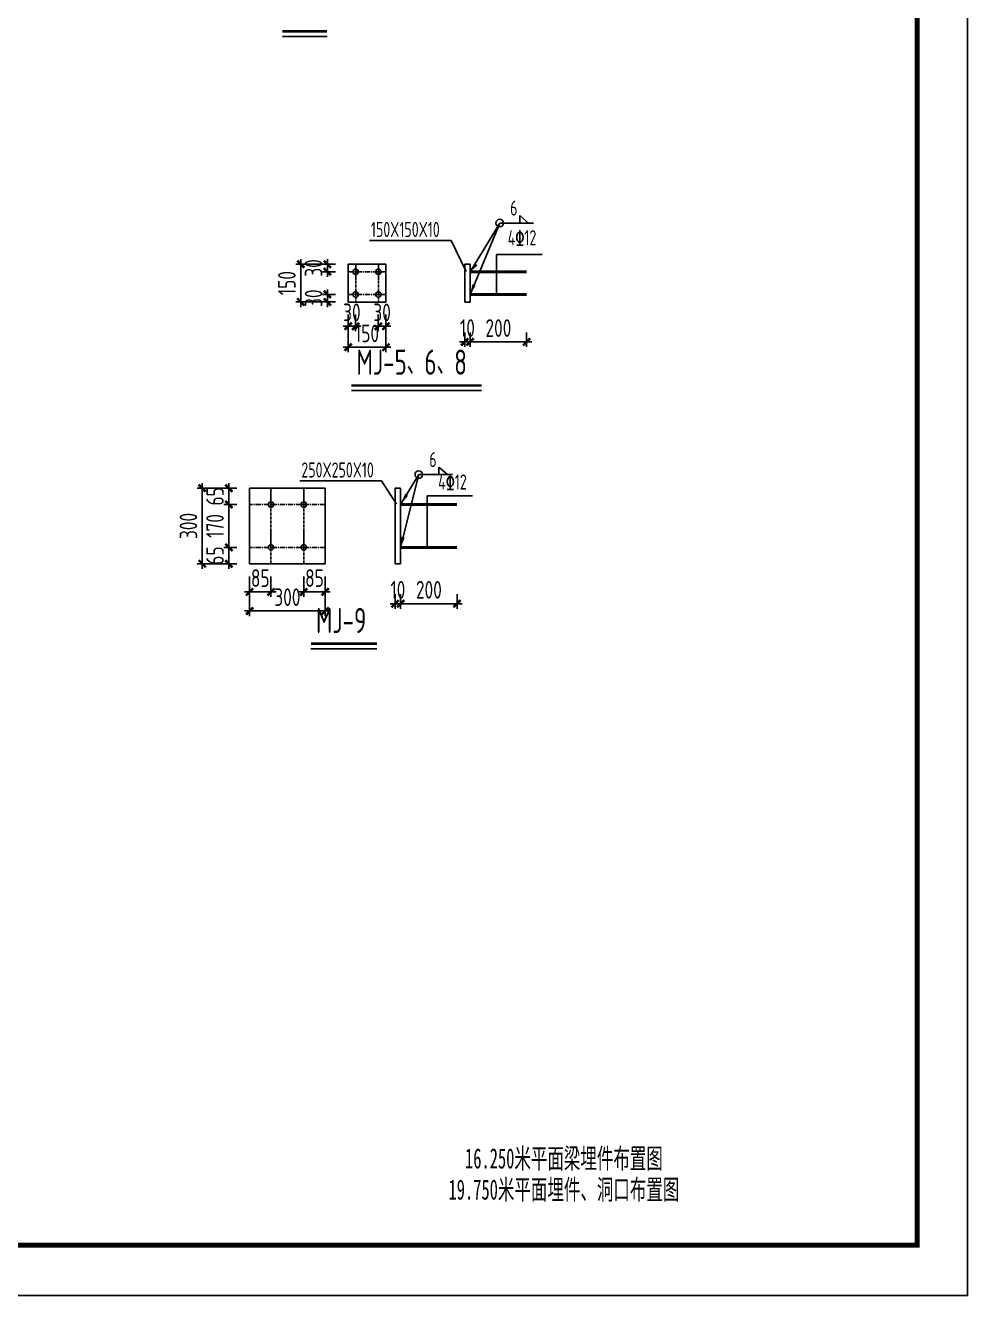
# Model space of a CAD drawing. Extents: x 665703 to 1047784, y -160603 to 92239.
# Drawn here: x 929754 to 948452, y -90749 to -65546 of the extents above; entities that cross this region are included whole.
import ezdxf
from ezdxf.enums import TextEntityAlignment as Align

# ---------------------------------------------------------------- set-up
doc = ezdxf.new("R2010")
doc.units = 0
doc.header["$LTSCALE"] = 800
doc.linetypes.add('CENTER', pattern=[2, 1.25, -0.25, 0.25, -0.25])
doc.layers.get('0').update_dxf_attribs({"linetype": 'CONTINUOUS'})
doc.layers.get('Defpoints').update_dxf_attribs({"linetype": 'CONTINUOUS'})
for name, color, linetype in [('AXIS', 4, 'CENTER'), ('COLU', 3, 'CONTINUOUS'), ('DIM', 2, 'CONTINUOUS'), ('REIN', 1, 'CONTINUOUS'), ('TEXT', 7, 'CONTINUOUS'), ('THICK', 6, 'CONTINUOUS'), ('THIN', 7, 'CONTINUOUS'), ('TK', 7, 'CONTINUOUS')]:
    doc.layers.add(name, color=color, linetype=linetype)
doc.styles.add('title1', font='SIMHEI.TTF', dxfattribs={"width": 0.8})
doc.styles.add('TSSD_Dimension', font='Tssdeng.shx', dxfattribs={"width": 0.75, "bigfont": 'hztxt.shx'})
doc.styles.add('TSSD_Norm', font='Tssdeng.shx', dxfattribs={"bigfont": 'hztxt.shx'})
doc.styles.add('TSSD_Rein', font='Tssdeng.shx', dxfattribs={"width": 0.7, "bigfont": 'hztxt.shx'})
doc.dimstyles.new('TSSD_20_100', dxfattribs={"dimtxt": 350, "dimasz": 100, "dimexe": 100, "dimexo": 250, "dimgap": 100, "dimtad": 1, "dimdec": 0, "dimlfac": 0.2, "dimzin": 0, "dimdsep": 46, "dimtxsty": 'TSSD_Dimension', "dimblk": 'ARCHTICK', "dimcen": 0, "dimdle": 100, "dimclrt": 7, "dimadec": 0, "dimazin": 0, "dimtfac": 1, "dimtdec": 0, "dimtix": 1, "dimtmove": 2, "dimatfit": 3, "dimldrblk": 'ARCHTICK', "dimfxl": 0, "dimtolj": 1, "dimtzin": 0, "dimarcsym": 0})

# ---------------------------------------------------------------- blocks, each defined once
blk = doc.blocks.new('_ArchTick')
at = {"color": 0, "const_width": 0.5}
blk.add_lwpolyline([(-0.71, -0.71), (0.71, 0.71)], dxfattribs=at)
blk = doc.blocks.new('*D365')
at = {"layer": 'Defpoints', "color": 0, "transparency": 16777216}
for p in [(936758, -71034), (936908, -71034), (936908, -71515)]:
    blk.add_point(p, dxfattribs=at)
at = {"layer": 'DIM', "color": 0, "lineweight": -2, "transparency": 16777216}
for p, q in [((936758, -71284), (936758, -71615)), ((936908, -71284), (936908, -71615)), ((936758, -71515), (936658, -71515)), ((936758, -71515), (936908, -71515)), ((936908, -71515), (937008, -71515))]:
    blk.add_line(p, q, dxfattribs=at)
at = {"layer": 'DIM', "color": 0, "lineweight": -2, "transparency": 16777216, "xscale": 100, "yscale": 100, "zscale": 100}
blk.add_blockref('_ArchTick', (936758, -71515), dxfattribs=at)
at = {"layer": 'DIM', "color": 0, "lineweight": -2, "transparency": 16777216, "xscale": 100, "yscale": 100, "zscale": 100, "rotation": 180}
blk.add_blockref('_ArchTick', (936908, -71515), dxfattribs=at)
at = {"layer": 'DIM', "color": 7, "transparency": 16777216, "insert": (936833, -71240), "char_height": 350, "attachment_point": 5, "style": 'TSSD_Dimension'}
blk.add_mtext('\\A1;30', dxfattribs=at)
blk = doc.blocks.new('*D366')
at = {"layer": 'Defpoints', "color": 0, "transparency": 16777216}
for p in [(936158, -71034), (936308, -71034), (936308, -71515)]:
    blk.add_point(p, dxfattribs=at)
at = {"layer": 'DIM', "color": 0, "lineweight": -2, "transparency": 16777216}
for p, q in [((936158, -71284), (936158, -71615)), ((936308, -71284), (936308, -71615)), ((936158, -71515), (936058, -71515)), ((936158, -71515), (936308, -71515)), ((936308, -71515), (936408, -71515))]:
    blk.add_line(p, q, dxfattribs=at)
at = {"layer": 'DIM', "color": 0, "lineweight": -2, "transparency": 16777216, "xscale": 100, "yscale": 100, "zscale": 100}
blk.add_blockref('_ArchTick', (936158, -71515), dxfattribs=at)
at = {"layer": 'DIM', "color": 0, "lineweight": -2, "transparency": 16777216, "xscale": 100, "yscale": 100, "zscale": 100, "rotation": 180}
blk.add_blockref('_ArchTick', (936308, -71515), dxfattribs=at)
at = {"layer": 'DIM', "color": 7, "transparency": 16777216, "insert": (936233, -71240), "char_height": 350, "attachment_point": 5, "style": 'TSSD_Dimension'}
blk.add_mtext('\\A1;30', dxfattribs=at)
blk = doc.blocks.new('*D367')
at = {"layer": 'Defpoints', "color": 0, "transparency": 16777216}
for p in [(938581, -71390), (939701, -71390), (939701, -71826)]:
    blk.add_point(p, dxfattribs=at)
at = {"layer": 'DIM', "color": 0, "lineweight": -2, "transparency": 16777216}
for p, q in [((938481, -71826), (939801, -71826)), ((938581, -71640), (938581, -71926)), ((939701, -71640), (939701, -71926))]:
    blk.add_line(p, q, dxfattribs=at)
at = {"layer": 'DIM', "color": 0, "lineweight": -2, "transparency": 16777216, "xscale": 100, "yscale": 100, "zscale": 100, "rotation": 180}
blk.add_blockref('_ArchTick', (938581, -71826), dxfattribs=at)
at = {"layer": 'DIM', "color": 0, "lineweight": -2, "transparency": 16777216, "xscale": 100, "yscale": 100, "zscale": 100}
blk.add_blockref('_ArchTick', (939701, -71826), dxfattribs=at)
at = {"layer": 'DIM', "color": 7, "transparency": 16777216, "insert": (939141, -71551), "char_height": 350, "attachment_point": 5, "style": 'TSSD_Dimension'}
blk.add_mtext('\\A1;200', dxfattribs=at)
blk = doc.blocks.new('*D368')
at = {"layer": 'Defpoints', "color": 0, "transparency": 16777216}
for p in [(938472, -71390), (938581, -71390), (938581, -71826)]:
    blk.add_point(p, dxfattribs=at)
at = {"layer": 'DIM', "color": 0, "lineweight": -2, "transparency": 16777216}
for p, q in [((938472, -71826), (938372, -71826)), ((938472, -71640), (938472, -71926)), ((938472, -71826), (938581, -71826)), ((938581, -71640), (938581, -71926)), ((938581, -71826), (938681, -71826))]:
    blk.add_line(p, q, dxfattribs=at)
at = {"layer": 'DIM', "color": 0, "lineweight": -2, "transparency": 16777216, "xscale": 100, "yscale": 100, "zscale": 100}
blk.add_blockref('_ArchTick', (938472, -71826), dxfattribs=at)
at = {"layer": 'DIM', "color": 0, "lineweight": -2, "transparency": 16777216, "xscale": 100, "yscale": 100, "zscale": 100, "rotation": 180}
blk.add_blockref('_ArchTick', (938581, -71826), dxfattribs=at)
at = {"layer": 'DIM', "color": 7, "transparency": 16777216, "insert": (938526, -71551), "char_height": 350, "attachment_point": 5, "style": 'TSSD_Dimension'}
blk.add_mtext('\\A1;10', dxfattribs=at)
blk = doc.blocks.new('*D369')
at = {"layer": 'Defpoints', "color": 0, "transparency": 16777216}
for p in [(936158, -71034), (936908, -71034), (936908, -71932)]:
    blk.add_point(p, dxfattribs=at)
at = {"layer": 'DIM', "color": 0, "lineweight": -2, "transparency": 16777216}
for p, q in [((936158, -71284), (936158, -72032)), ((936908, -71284), (936908, -72032)), ((936058, -71932), (937008, -71932))]:
    blk.add_line(p, q, dxfattribs=at)
at = {"layer": 'DIM', "color": 0, "lineweight": -2, "transparency": 16777216, "xscale": 100, "yscale": 100, "zscale": 100, "rotation": 180}
blk.add_blockref('_ArchTick', (936158, -71932), dxfattribs=at)
at = {"layer": 'DIM', "color": 0, "lineweight": -2, "transparency": 16777216, "xscale": 100, "yscale": 100, "zscale": 100}
blk.add_blockref('_ArchTick', (936908, -71932), dxfattribs=at)
at = {"layer": 'DIM', "color": 7, "transparency": 16777216, "insert": (936533, -71657), "char_height": 350, "attachment_point": 5, "style": 'TSSD_Dimension'}
blk.add_mtext('\\A1;150', dxfattribs=at)
blk = doc.blocks.new('*D370')
at = {"layer": 'Defpoints', "color": 0, "transparency": 16777216}
for p in [(935219, -70284), (936158, -70284), (936158, -71034)]:
    blk.add_point(p, dxfattribs=at)
at = {"layer": 'DIM', "color": 0, "lineweight": -2, "transparency": 16777216}
for p, q in [((935908, -70284), (935119, -70284)), ((935219, -71134), (935219, -70184)), ((935908, -71034), (935119, -71034))]:
    blk.add_line(p, q, dxfattribs=at)
at = {"layer": 'DIM', "color": 0, "lineweight": -2, "transparency": 16777216, "xscale": 100, "yscale": 100, "zscale": 100}
for p, rotation in [((935219, -70284), 90), ((935219, -71034), 270)]:
    blk.add_blockref('_ArchTick', p, dxfattribs=dict(at, rotation=rotation))
at = {"layer": 'DIM', "color": 7, "transparency": 16777216, "insert": (934944, -70659), "char_height": 350, "attachment_point": 5, "rotation": 90, "style": 'TSSD_Dimension'}
blk.add_mtext('\\A1;150', dxfattribs=at)
blk = doc.blocks.new('*D371')
at = {"layer": 'Defpoints', "color": 0, "transparency": 16777216}
for p in [(935747, -71034), (936158, -70884), (936158, -71034)]:
    blk.add_point(p, dxfattribs=at)
at = {"layer": 'DIM', "color": 0, "lineweight": -2, "transparency": 16777216}
for p, q in [((935747, -70884), (935747, -70784)), ((935908, -70884), (935647, -70884)), ((935908, -71034), (935647, -71034)), ((935747, -70884), (935747, -71034)), ((935747, -71034), (935747, -71134))]:
    blk.add_line(p, q, dxfattribs=at)
at = {"layer": 'DIM', "color": 0, "lineweight": -2, "transparency": 16777216, "xscale": 100, "yscale": 100, "zscale": 100}
for p, rotation in [((935747, -70884), 270), ((935747, -71034), 90)]:
    blk.add_blockref('_ArchTick', p, dxfattribs=dict(at, rotation=rotation))
at = {"layer": 'DIM', "color": 7, "transparency": 16777216, "insert": (935472, -70959), "char_height": 350, "attachment_point": 5, "rotation": 90, "style": 'TSSD_Dimension'}
blk.add_mtext('\\A1;30', dxfattribs=at)
blk = doc.blocks.new('*D372')
at = {"layer": 'Defpoints', "color": 0, "transparency": 16777216}
for p in [(936158, -70284), (935747, -70434), (936158, -70434)]:
    blk.add_point(p, dxfattribs=at)
at = {"layer": 'DIM', "color": 0, "lineweight": -2, "transparency": 16777216}
for p, q in [((935908, -70284), (935647, -70284)), ((935747, -70284), (935747, -70184)), ((935747, -70284), (935747, -70434)), ((935908, -70434), (935647, -70434)), ((935747, -70434), (935747, -70534))]:
    blk.add_line(p, q, dxfattribs=at)
at = {"layer": 'DIM', "color": 0, "lineweight": -2, "transparency": 16777216, "xscale": 100, "yscale": 100, "zscale": 100}
for p, rotation in [((935747, -70284), 270), ((935747, -70434), 90)]:
    blk.add_blockref('_ArchTick', p, dxfattribs=dict(at, rotation=rotation))
at = {"layer": 'DIM', "color": 7, "transparency": 16777216, "insert": (935472, -70359), "char_height": 350, "attachment_point": 5, "rotation": 90, "style": 'TSSD_Dimension'}
blk.add_mtext('\\A1;30', dxfattribs=at)
blk = doc.blocks.new('*D426')
at = {"layer": 'Defpoints', "color": 0, "transparency": 16777216}
for p in [(935278, -76228), (935703, -76228), (935703, -76787)]:
    blk.add_point(p, dxfattribs=at)
at = {"layer": 'DIM', "color": 0, "lineweight": -2, "transparency": 16777216}
for p, q in [((935278, -76478), (935278, -76887)), ((935703, -76478), (935703, -76887)), ((935278, -76787), (935178, -76787)), ((935278, -76787), (935703, -76787)), ((935703, -76787), (935803, -76787))]:
    blk.add_line(p, q, dxfattribs=at)
at = {"layer": 'DIM', "color": 0, "lineweight": -2, "transparency": 16777216, "xscale": 100, "yscale": 100, "zscale": 100}
blk.add_blockref('_ArchTick', (935278, -76787), dxfattribs=at)
at = {"layer": 'DIM', "color": 0, "lineweight": -2, "transparency": 16777216, "xscale": 100, "yscale": 100, "zscale": 100, "rotation": 180}
blk.add_blockref('_ArchTick', (935703, -76787), dxfattribs=at)
at = {"layer": 'DIM', "color": 7, "transparency": 16777216, "insert": (935491, -76512), "char_height": 350, "attachment_point": 5, "style": 'TSSD_Dimension'}
blk.add_mtext('\\A1;85', dxfattribs=at)
blk = doc.blocks.new('*D427')
at = {"layer": 'Defpoints', "color": 0, "transparency": 16777216}
for p in [(934203, -76228), (934628, -76228), (934628, -76787)]:
    blk.add_point(p, dxfattribs=at)
at = {"layer": 'DIM', "color": 0, "lineweight": -2, "transparency": 16777216}
for p, q in [((934203, -76478), (934203, -76887)), ((934628, -76478), (934628, -76887)), ((934203, -76787), (934103, -76787)), ((934203, -76787), (934628, -76787)), ((934628, -76787), (934728, -76787))]:
    blk.add_line(p, q, dxfattribs=at)
at = {"layer": 'DIM', "color": 0, "lineweight": -2, "transparency": 16777216, "xscale": 100, "yscale": 100, "zscale": 100}
blk.add_blockref('_ArchTick', (934203, -76787), dxfattribs=at)
at = {"layer": 'DIM', "color": 0, "lineweight": -2, "transparency": 16777216, "xscale": 100, "yscale": 100, "zscale": 100, "rotation": 180}
blk.add_blockref('_ArchTick', (934628, -76787), dxfattribs=at)
at = {"layer": 'DIM', "color": 7, "transparency": 16777216, "insert": (934416, -76512), "char_height": 350, "attachment_point": 5, "style": 'TSSD_Dimension'}
blk.add_mtext('\\A1;85', dxfattribs=at)
blk = doc.blocks.new('*D428')
at = {"layer": 'Defpoints', "color": 0, "transparency": 16777216}
for p in [(937200, -76584), (938321, -76584), (938321, -77020)]:
    blk.add_point(p, dxfattribs=at)
at = {"layer": 'DIM', "color": 0, "lineweight": -2, "transparency": 16777216}
for p, q in [((937200, -76834), (937200, -77120)), ((938321, -76834), (938321, -77120)), ((937100, -77020), (938421, -77020))]:
    blk.add_line(p, q, dxfattribs=at)
at = {"layer": 'DIM', "color": 0, "lineweight": -2, "transparency": 16777216, "xscale": 100, "yscale": 100, "zscale": 100, "rotation": 180}
blk.add_blockref('_ArchTick', (937200, -77020), dxfattribs=at)
at = {"layer": 'DIM', "color": 0, "lineweight": -2, "transparency": 16777216, "xscale": 100, "yscale": 100, "zscale": 100}
blk.add_blockref('_ArchTick', (938321, -77020), dxfattribs=at)
at = {"layer": 'DIM', "color": 7, "transparency": 16777216, "insert": (937761, -76745), "char_height": 350, "attachment_point": 5, "style": 'TSSD_Dimension'}
blk.add_mtext('\\A1;200', dxfattribs=at)
blk = doc.blocks.new('*D429')
at = {"layer": 'Defpoints', "color": 0, "transparency": 16777216}
for p in [(937092, -76584), (937200, -76584), (937200, -77020)]:
    blk.add_point(p, dxfattribs=at)
at = {"layer": 'DIM', "color": 0, "lineweight": -2, "transparency": 16777216}
for p, q in [((937092, -76834), (937092, -77120)), ((937200, -76834), (937200, -77120)), ((937092, -77020), (936992, -77020)), ((937092, -77020), (937200, -77020)), ((937200, -77020), (937300, -77020))]:
    blk.add_line(p, q, dxfattribs=at)
at = {"layer": 'DIM', "color": 0, "lineweight": -2, "transparency": 16777216, "xscale": 100, "yscale": 100, "zscale": 100}
blk.add_blockref('_ArchTick', (937092, -77020), dxfattribs=at)
at = {"layer": 'DIM', "color": 0, "lineweight": -2, "transparency": 16777216, "xscale": 100, "yscale": 100, "zscale": 100, "rotation": 180}
blk.add_blockref('_ArchTick', (937200, -77020), dxfattribs=at)
at = {"layer": 'DIM', "color": 7, "transparency": 16777216, "insert": (937146, -76745), "char_height": 350, "attachment_point": 5, "style": 'TSSD_Dimension'}
blk.add_mtext('\\A1;10', dxfattribs=at)
blk = doc.blocks.new('*D430')
at = {"layer": 'Defpoints', "color": 0, "transparency": 16777216}
for p in [(934203, -76228), (935703, -76228), (935703, -77165)]:
    blk.add_point(p, dxfattribs=at)
at = {"layer": 'DIM', "color": 0, "lineweight": -2, "transparency": 16777216}
for p, q in [((934203, -76478), (934203, -77265)), ((935703, -76478), (935703, -77265)), ((934103, -77165), (935803, -77165))]:
    blk.add_line(p, q, dxfattribs=at)
at = {"layer": 'DIM', "color": 0, "lineweight": -2, "transparency": 16777216, "xscale": 100, "yscale": 100, "zscale": 100, "rotation": 180}
blk.add_blockref('_ArchTick', (934203, -77165), dxfattribs=at)
at = {"layer": 'DIM', "color": 0, "lineweight": -2, "transparency": 16777216, "xscale": 100, "yscale": 100, "zscale": 100}
blk.add_blockref('_ArchTick', (935703, -77165), dxfattribs=at)
at = {"layer": 'DIM', "color": 7, "transparency": 16777216, "insert": (934953, -76890), "char_height": 350, "attachment_point": 5, "style": 'TSSD_Dimension'}
blk.add_mtext('\\A1;300', dxfattribs=at)
blk = doc.blocks.new('*D431')
at = {"layer": 'Defpoints', "color": 0, "transparency": 16777216}
for p in [(933264, -74728), (934203, -74728), (934203, -76228)]:
    blk.add_point(p, dxfattribs=at)
at = {"layer": 'DIM', "color": 0, "lineweight": -2, "transparency": 16777216}
for p, q in [((933953, -74728), (933164, -74728)), ((933264, -76328), (933264, -74628)), ((933953, -76228), (933164, -76228))]:
    blk.add_line(p, q, dxfattribs=at)
at = {"layer": 'DIM', "color": 0, "lineweight": -2, "transparency": 16777216, "xscale": 100, "yscale": 100, "zscale": 100}
for p, rotation in [((933264, -74728), 90), ((933264, -76228), 270)]:
    blk.add_blockref('_ArchTick', p, dxfattribs=dict(at, rotation=rotation))
at = {"layer": 'DIM', "color": 7, "transparency": 16777216, "insert": (932989, -75478), "char_height": 350, "attachment_point": 5, "rotation": 90, "style": 'TSSD_Dimension'}
blk.add_mtext('\\A1;300', dxfattribs=at)
blk = doc.blocks.new('*D432')
at = {"layer": 'Defpoints', "color": 0, "transparency": 16777216}
for p in [(934203, -75903), (933792, -76228), (934203, -76228)]:
    blk.add_point(p, dxfattribs=at)
at = {"layer": 'DIM', "color": 0, "lineweight": -2, "transparency": 16777216}
for p, q in [((933792, -75903), (933792, -75803)), ((933953, -75903), (933692, -75903)), ((933792, -75903), (933792, -76228)), ((933953, -76228), (933692, -76228)), ((933792, -76228), (933792, -76328))]:
    blk.add_line(p, q, dxfattribs=at)
at = {"layer": 'DIM', "color": 0, "lineweight": -2, "transparency": 16777216, "xscale": 100, "yscale": 100, "zscale": 100}
for p, rotation in [((933792, -75903), 270), ((933792, -76228), 90)]:
    blk.add_blockref('_ArchTick', p, dxfattribs=dict(at, rotation=rotation))
at = {"layer": 'DIM', "color": 7, "transparency": 16777216, "insert": (933517, -76066), "char_height": 350, "attachment_point": 5, "rotation": 90, "style": 'TSSD_Dimension'}
blk.add_mtext('\\A1;65', dxfattribs=at)
blk = doc.blocks.new('*D433')
at = {"layer": 'Defpoints', "color": 0, "transparency": 16777216}
for p in [(934203, -75053), (933792, -75903), (934203, -75903)]:
    blk.add_point(p, dxfattribs=at)
at = {"layer": 'DIM', "color": 0, "lineweight": -2, "transparency": 16777216}
for p, q in [((933953, -75053), (933692, -75053)), ((933792, -74953), (933792, -76003)), ((933953, -75903), (933692, -75903))]:
    blk.add_line(p, q, dxfattribs=at)
at = {"layer": 'DIM', "color": 0, "lineweight": -2, "transparency": 16777216, "xscale": 100, "yscale": 100, "zscale": 100}
for p, rotation in [((933792, -75053), 90), ((933792, -75903), 270)]:
    blk.add_blockref('_ArchTick', p, dxfattribs=dict(at, rotation=rotation))
at = {"layer": 'DIM', "color": 7, "transparency": 16777216, "insert": (933517, -75478), "char_height": 350, "attachment_point": 5, "rotation": 90, "style": 'TSSD_Dimension'}
blk.add_mtext('\\A1;170', dxfattribs=at)
blk = doc.blocks.new('*D434')
at = {"layer": 'Defpoints', "color": 0, "transparency": 16777216}
for p in [(934203, -74728), (933792, -75053), (934203, -75053)]:
    blk.add_point(p, dxfattribs=at)
at = {"layer": 'DIM', "color": 0, "lineweight": -2, "transparency": 16777216}
for p, q in [((933953, -74728), (933692, -74728)), ((933792, -74728), (933792, -74628)), ((933792, -74728), (933792, -75053)), ((933953, -75053), (933692, -75053)), ((933792, -75053), (933792, -75153))]:
    blk.add_line(p, q, dxfattribs=at)
at = {"layer": 'DIM', "color": 0, "lineweight": -2, "transparency": 16777216, "xscale": 100, "yscale": 100, "zscale": 100}
for p, rotation in [((933792, -74728), 270), ((933792, -75053), 90)]:
    blk.add_blockref('_ArchTick', p, dxfattribs=dict(at, rotation=rotation))
at = {"layer": 'DIM', "color": 7, "transparency": 16777216, "insert": (933517, -74891), "char_height": 350, "attachment_point": 5, "rotation": 90, "style": 'TSSD_Dimension'}
blk.add_mtext('\\A1;65', dxfattribs=at)

msp = doc.modelspace()

# ---------------------------------------------------------------- linework, layer by layer
for p, q in [((939104.8, -70091), (940009.8, -70091)), ((939104.8, -70091), (939104.8, -70884.2)), ((937724.5, -74880.5), (938629.5, -74880.5)), ((937724.5, -74880.5), (937724.5, -75903.2))]:
    msp.add_line(p, q)
for centre in [(939166.7, -69468.6), (937560.7, -74459.5)]:
    msp.add_circle(centre, 75)
at = {"layer": 'AXIS', "ltscale": 0.05}
for p, q in [((936308.3, -70284.2), (936308.3, -71034.2)), ((936758.3, -70284.2), (936758.3, -71034.2)), ((934628, -74728.2), (934628, -76228.2)), ((935278, -74728.2), (935278, -76228.2))]:
    msp.add_line(p, q, dxfattribs=at)
at = {"layer": 'AXIS', "ltscale": 0.1}
for p, q in [((936908.3, -70434.2), (936158.3, -70434.2)), ((936908.3, -70884.2), (936158.3, -70884.2)), ((935703, -75053.2), (934203, -75053.2)), ((935703, -75903.2), (934203, -75903.2))]:
    msp.add_line(p, q, dxfattribs=at)
at = {"layer": 'COLU'}
for p, q in [((938472.2, -71034.2), (938580.8, -71034.2)), ((937091.9, -76228.2), (937200.5, -76228.2))]:
    msp.add_line(p, q, dxfattribs=at)
for points in [[(936158.3, -70284.2), (936908.3, -70284.2), (936908.3, -71034.2), (936158.3, -71034.2)], [(934203, -74728.2), (935703, -74728.2), (935703, -76228.2), (934203, -76228.2)]]:
    msp.add_lwpolyline(points, close=True, dxfattribs=at)
for points in [[(938580.8, -70284.2), (938472.2, -70284.2), (938472.2, -71034.2)], [(938580.8, -70284.2), (938580.8, -71034.2)], [(937200.5, -74728.2), (937091.9, -74728.2), (937091.9, -76228.2)], [(937200.5, -74728.2), (937200.5, -76228.2)]]:
    msp.add_lwpolyline(points, dxfattribs=at)
at = {"layer": 'REIN', "const_width": 60}
for points in [[(938580.8, -70434.2), (939701.1, -70434.2)], [(938580.8, -70884.2), (939701.1, -70884.2)], [(937200.5, -75053.2), (938320.8, -75053.2)], [(937200.5, -75903.2), (938320.8, -75903.2)]]:
    msp.add_lwpolyline(points, dxfattribs=at)
at = {"layer": 'THICK'}
for points in [[(934853.6, -65665.2, 50, 50, 0), (935740.2, -65665.2, 50, 50, 0)], [(936224, -72689.6, 50, 50, 0), (938807.8, -72689.6, 50, 50, 0)], [(935419.9, -77815.3, 50, 50, 0), (936730.6, -77815.3, 50, 50, 0)]]:
    msp.add_lwpolyline(points, format="xyseb", dxfattribs=at)
at = {"layer": 'THIN'}
for p, q in [((938580.8, -70884.2), (939166.7, -69468.6)), ((938580.8, -70434.2), (939166.7, -69468.6)), ((939166.7, -69468.6), (939530.1, -69468.6)), ((939166.7, -69468.6), (939836.8, -69468.6)), ((939736.1, -69467.7), (939563.1, -69317.6)), ((939563.1, -69317.6), (939563.1, -69467.7)), ((938130.1, -74458.6), (937957.1, -74308.5)), ((937957.1, -74308.5), (937957.1, -74458.6)), ((937200.5, -75903.2), (937560.7, -74459.5)), ((937200.5, -75053.2), (937560.7, -74459.5)), ((937560.7, -74459.5), (937924.1, -74459.5)), ((937560.7, -74459.5), (938230.7, -74459.5))]:
    msp.add_line(p, q, dxfattribs=at)
at = {"layer": 'THIN', "color": 7}
for p, q in [((936581.5, -69810.8), (938200.4, -69810.8)), ((938200.4, -69810.8), (938498.9, -70426.8)), ((935201.2, -74583.1), (936820.1, -74583.1)), ((936820.1, -74583.1), (937118.6, -75045.7))]:
    msp.add_line(p, q, dxfattribs=at)
at = {"layer": 'THIN'}
for points in [[(934853.6, -65765.2), (935740.2, -65765.2)], [(936224, -72789.6), (938807.8, -72789.6)], [(935419.9, -77915.3), (936730.6, -77915.3)]]:
    msp.add_lwpolyline(points, dxfattribs=at)
for points in [[(938580.8, -70434.2, 0, 70, 0), (938701.3, -70285.6, 70, 70, 0)], [(938580.8, -70884.2, 0, 70, 0), (938655.5, -70697.9, 70, 70, 0)], [(937200.5, -75053.2, 0, 70, 0), (937318.2, -74859, 70, 70, 0)], [(937200.5, -75903.2, 0, 70, 0), (937251.1, -75700.4, 70, 70, 0)]]:
    msp.add_lwpolyline(points, format="xyseb", dxfattribs=at)
for centre in [(936308.3, -70434.2), (936758.3, -70434.2), (936308.3, -70884.2), (936758.3, -70884.2), (934628, -75053.2), (935278, -75053.2), (934628, -75903.2), (935278, -75903.2)]:
    msp.add_circle(centre, 53.8, dxfattribs=at)
at = {"layer": 'TK', "color": 2}
msp.add_lwpolyline([(948451.9, -31349.2), (864351.9, -31349.2), (864351.9, -90749.2), (948451.9, -90749.2)], close=True, dxfattribs=at)
at = {"layer": 'TK', "color": 2, "const_width": 100}
msp.add_lwpolyline([(866851.9, -32349.2), (947451.9, -32349.2), (947451.9, -89749.2), (866851.9, -89749.2)], close=True, dxfattribs=at)

# ---------------------------------------------------------------- texts
at = {"color": 1, "style": 'title1', "width": 0.6}
for s, p in [('16.250米平面梁埋件布置图', (940441.6, -88019.3)), ('19.750米平面埋件、洞口布置图', (940441.6, -88636.9))]:
    msp.add_text(s, height=400, dxfattribs=at).set_placement(p, align=Align.MIDDLE)
at = {"layer": 'TEXT', "color": 7, "style": 'TSSD_Rein', "width": 0.7}
for s, p in [('150X150X10', (936610.9, -69744.7)), ('250X250X10', (935230.6, -74516.9))]:
    msp.add_text(s, height=300, dxfattribs=at).set_placement(p)
at = {"layer": 'TEXT', "width": 0.7}
for s, height, style, p in [('4%%13112', 300, 'TSSD_Rein', (939325.9, -69997.9)), ('MJ-5、6、8', 500, 'TSSD_Norm', (936324, -72628)), ('4%%13112', 300, 'TSSD_Rein', (937945.6, -74845.5)), ('MJ-9', 500, 'TSSD_Norm', (935519.9, -77753.8))]:
    msp.add_text(s, height=height, dxfattribs=dict(at, style=style)).set_placement(p, align=Align.BOTTOM_LEFT)
at = {"layer": 'THIN', "style": 'TSSD_Rein', "width": 0.7}
for p in [(939374.8, -69410.1), (937768.8, -74401)]:
    msp.add_text('6', height=300, dxfattribs=at).set_placement(p, align=Align.BOTTOM_LEFT)

# ---------------------------------------------------------------- dimensions: what is measured, and where the dimension line sits
at = {"layer": 'DIM'}
for base, p1, p2, picture, middle in [((935219.1, -70284.2), (936158.3, -71034.2), (936158.3, -70284.2), '*D370', (934944.1, -70659.2)), ((935747, -70434.2), (936158.3, -70284.2), (936158.3, -70434.2), '*D372', (935472, -70359.2)), ((935747, -71034.2), (936158.3, -70884.2), (936158.3, -71034.2), '*D371', (935472, -70959.2)), ((933263.8, -74728.2), (934203, -76228.2), (934203, -74728.2), '*D431', (932988.8, -75478.2)), ((933791.7, -75053.2), (934203, -74728.2), (934203, -75053.2), '*D434', (933516.7, -74890.7)), ((933791.7, -75903.2), (934203, -75053.2), (934203, -75903.2), '*D433', (933516.7, -75478.2)), ((933791.7, -76228.2), (934203, -75903.2), (934203, -76228.2), '*D432', (933516.7, -76065.7))]:
    dim = msp.add_linear_dim(base=base, p1=p1, p2=p2, angle=90, dimstyle='TSSD_20_100', dxfattribs=at)
    dim.commit()
    dim.dimension.update_dxf_attribs({"geometry": picture, "text_midpoint": middle})
for base, p1, p2, picture, middle in [((936308.3, -71515.3), (936158.3, -71034.2), (936308.3, -71034.2), '*D366', (936233.3, -71240.3)), ((936908.3, -71932), (936158.3, -71034.2), (936908.3, -71034.2), '*D369', (936533.3, -71657)), ((936908.3, -71515.3), (936758.3, -71034.2), (936908.3, -71034.2), '*D365', (936833.3, -71240.3)), ((934628, -76787.4), (934203, -76228.2), (934628, -76228.2), '*D427', (934415.5, -76512.4)), ((935703, -77165), (934203, -76228.2), (935703, -76228.2), '*D430', (934953, -76890)), ((935703, -76787.4), (935278, -76228.2), (935703, -76228.2), '*D426', (935490.5, -76512.4))]:
    dim = msp.add_linear_dim(base=base, p1=p1, p2=p2, dimstyle='TSSD_20_100', dxfattribs=at)
    dim.commit()
    dim.dimension.update_dxf_attribs({"geometry": picture, "text_midpoint": middle})
for base, p1, p2, text, picture, middle in [((938580.8, -71825.6), (938472.2, -71389.7), (938580.8, -71389.7), '10', '*D368', (938526.5, -71550.6)), ((939701.1, -71825.6), (938580.8, -71389.7), (939701.1, -71389.7), '200', '*D367', (939140.9, -71550.6)), ((937200.5, -77019.6), (937091.9, -76583.6), (937200.5, -76583.6), '10', '*D429', (937146.2, -76744.6)), ((938320.8, -77019.6), (937200.5, -76583.6), (938320.8, -76583.6), '200', '*D428', (937760.6, -76744.6))]:
    dim = msp.add_linear_dim(base=base, p1=p1, p2=p2, text=text, dimstyle='TSSD_20_100', dxfattribs=at)
    dim.commit()
    dim.dimension.update_dxf_attribs({"geometry": picture, "text_midpoint": middle})

doc.saveas('drawing.dxf')
